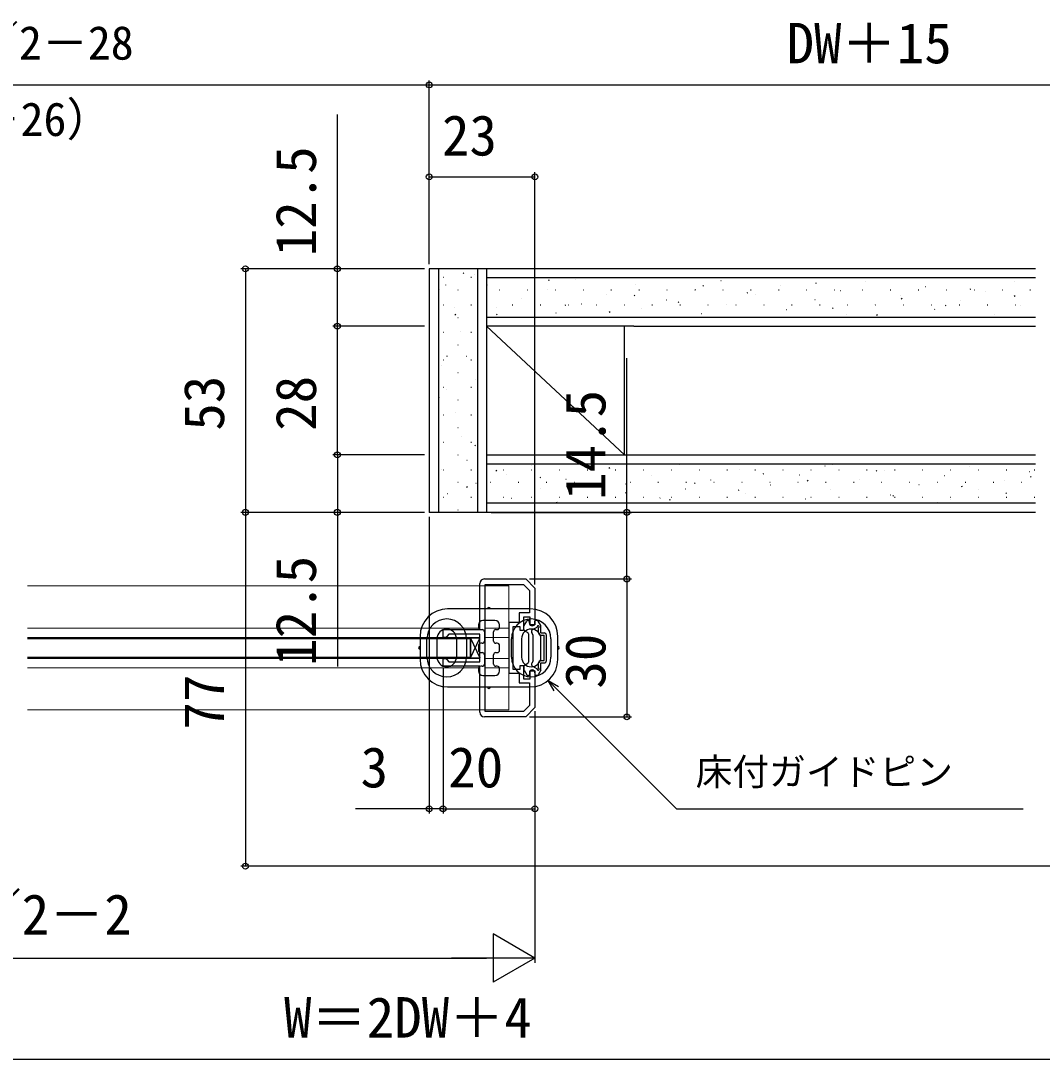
# Model space of a CAD drawing. Units: millimetres, scale not verified. Extents: x -525 to 525, y -786 to 782.
# Drawn here: x 77.7 to 300.1, y 107.2 to 333.2 of the extents above; entities that cross this region are included whole.
import ezdxf
from ezdxf.enums import TextEntityAlignment as Align

# ---------------------------------------------------------------- set-up
doc = ezdxf.new("R2010")
doc.units = ezdxf.units.MM
doc.header["$LTSCALE"] = 4
for name, color, linetype in [('0-2_YKK_11', 7, 'Continuous'), ('0-4_YKK_13', 4, 'Continuous'), ('0-6_YKK_D', 6, 'Continuous'), ('0-8_YSS_K', 3, 'Continuous')]:
    doc.layers.add(name, color=color, linetype=linetype)
doc.layers.add('0-3_YKK_12', color=2, linetype='Continuous', lineweight=18)
doc.styles.add('ＭＳ ゴシック', font='')
doc.styles.get('ＭＳ ゴシック').set_extended_font_data('MS Gothic')

msp = doc.modelspace()

# ---------------------------------------------------------------- linework, layer by layer
at = {"layer": '0-2_YKK_11'}
for points in [[(177.646, 182.7), (177.646, 192.7), (169.646, 192.7), (169.646, 194.4), (170.246, 194.4), (170.446, 194.2), (170.946, 193.7), (177.646, 193.7), (177.646, 199.7), (170.946, 199.7), (170.446, 199.2), (170.246, 199), (169.646, 199), (169.646, 200.7), (177.646, 200.7), (177.646, 210.7)], [(178.646, 211.7), (187.646, 211.7), (189.646, 209.7), (189.646, 201.7), (188.646, 201.7), (188.646, 203.4), (187.146, 203.4), (187.146, 200.5), (186.446, 200.5), (186.446, 201.3), (184.846, 201.3), (184.846, 196.7), (184.846, 192.1), (186.446, 192.1), (186.446, 192.9), (187.146, 192.9), (187.146, 190), (188.646, 190), (188.646, 191.7), (189.646, 191.7), (189.646, 183.7), (187.646, 181.7), (178.646, 181.7)]]:
    msp.add_lwpolyline(points, dxfattribs=at)
msp.add_lwpolyline([(178.846, 182.9), (178.846, 210.5), (187.149, 210.5), (188.446, 209.203), (188.446, 204.3), (186.246, 204.3), (186.246, 202.2), (183.946, 202.2), (183.946, 191.2), (186.246, 191.2), (186.246, 189.1), (188.446, 189.1), (188.446, 184.197), (187.149, 182.9)], close=True, dxfattribs=at)
for centre, start, end in [((178.646, 210.7), 90.00001, 179.99999), ((178.646, 182.7), 180.00001, 269.99999)]:
    msp.add_arc(centre, 1, start, end, dxfattribs=at)
at = {"layer": '0-3_YKK_12'}
for p, q in [((79.249, 210.2), (183.946, 210.2)), ((183.946, 183.2), (183.946, 210.2)), ((79.249, 201), (177.646, 201)), ((79.249, 199), (177.646, 199)), ((178.846, 201), (183.946, 201)), ((183.946, 199), (178.846, 199)), ((178.846, 199), (183.946, 199)), ((183.946, 199), (178.846, 199)), ((79.249, 194.4), (175.646, 194.4)), ((177.646, 194.4), (102.646, 194.4)), ((183.946, 194.4), (178.846, 194.4)), ((79.249, 192.4), (177.646, 192.4)), ((178.846, 192.4), (183.946, 192.4)), ((79.249, 183.2), (183.946, 183.2))]:
    msp.add_line(p, q, dxfattribs=at)
msp.add_lwpolyline([(183.946, 194.4), (178.846, 194.4), (183.946, 194.4)], dxfattribs=at)
at = {"layer": '0-4_YKK_13'}
for p, q in [((188.646, 205.2), (170.646, 205.2)), ((177.346, 201.7), (177.346, 201.2)), ((180.946, 202.7), (178.346, 202.7)), ((181.946, 201.2), (181.946, 201.7)), ((187.246, 200.701), (187.246, 201.42)), ((187.286, 201.57), (187.852, 202.55)), ((188.112, 202.7), (188.246, 202.7)), ((188.446, 202.1), (188.446, 202.5)), ((189.144, 200.676), (190.105, 201.231)), ((189.646, 202.1), (189.646, 202.5)), ((190.08, 202.7), (189.846, 202.7)), ((190.906, 201.57), (190.34, 202.55)), ((190.946, 199.95), (190.946, 201.42)), ((164.646, 199.2), (164.646, 194.2)), ((175.646, 194.549), (177.646, 198.851)), ((175.646, 198.851), (177.646, 194.549)), ((177.846, 200.7), (178.146, 200.7)), ((178.646, 200.2), (178.646, 198.2)), ((180.646, 198.2), (180.646, 200.2)), ((181.146, 200.7), (181.446, 200.7)), ((187.396, 200.441), (188.096, 200.037)), ((188.246, 199.777), (188.246, 193.623)), ((189.246, 199.5), (188.961, 199.993)), ((189.246, 193.9), (189.246, 199.5)), ((190.446, 199.95), (190.446, 201.071)), ((190.946, 199.95), (191.646, 199.95)), ((190.946, 199.45), (191.646, 199.45)), ((191.646, 193.95), (191.646, 199.45)), ((192.146, 193.95), (192.146, 199.45)), ((194.646, 194.2), (194.646, 199.2)), ((175.646, 198.7), (79.249, 198.7)), ((166.146, 194.7), (166.146, 198.7)), ((168.346, 194.7), (168.346, 198.7)), ((172.546, 198.7), (172.546, 194.7)), ((174.746, 198.7), (174.746, 194.7)), ((177.346, 197.2), (177.346, 196.2)), ((178.146, 197.7), (177.846, 197.7)), ((181.446, 197.7), (181.146, 197.7)), ((181.946, 196.2), (181.946, 197.2)), ((184.546, 194.7), (184.546, 198.7)), ((186.746, 198.7), (186.746, 194.7)), ((190.946, 194.7), (190.946, 198.7)), ((193.146, 198.7), (193.146, 194.7)), ((79.249, 194.7), (175.646, 194.7)), ((177.846, 195.7), (178.146, 195.7)), ((178.646, 195.2), (178.646, 193.2)), ((180.646, 193.2), (180.646, 195.2)), ((181.146, 195.7), (181.446, 195.7)), ((177.346, 192.2), (177.346, 191.7)), ((178.146, 192.7), (177.846, 192.7)), ((181.446, 192.7), (181.146, 192.7)), ((181.946, 191.7), (181.946, 192.2)), ((187.246, 192.699), (187.246, 191.98)), ((187.396, 192.959), (188.096, 193.363)), ((189.246, 193.9), (188.961, 193.407)), ((189.144, 192.724), (190.105, 192.169)), ((190.446, 192.329), (190.446, 193.45)), ((190.946, 193.95), (191.646, 193.95)), ((190.946, 193.45), (191.646, 193.45)), ((190.946, 191.98), (190.946, 193.45)), ((178.346, 190.7), (180.946, 190.7)), ((187.286, 191.83), (187.852, 190.85)), ((188.112, 190.7), (188.246, 190.7)), ((188.446, 191.3), (188.446, 190.9)), ((189.646, 191.3), (189.646, 190.9)), ((190.08, 190.7), (189.846, 190.7)), ((190.906, 191.83), (190.34, 190.85)), ((170.646, 188.2), (188.646, 188.2))]:
    msp.add_line(p, q, dxfattribs=at)
msp.add_lwpolyline([(177.646, 198.851), (175.646, 198.851), (175.646, 194.549), (177.646, 194.549)], close=True, dxfattribs=at)
msp.add_lwpolyline([(94.592, 194.7), (175.646, 194.7), (175.646, 198.7), (94.592, 198.7)], dxfattribs=at)
for centre, radius, start, end in [((170.646, 199.2), 6, 90, 180), ((179.646, 205.2), 0.3, 90, 180), ((179.646, 205.2), 0.3, 0, 90), ((188.646, 199.2), 6, 0, 90), ((170.446, 198.7), 4.3, 0, 180), ((178.346, 201.7), 1, 90, 180), ((177.846, 201.2), 0.5, 180, 270), ((180.946, 201.7), 1, 0, 90), ((181.446, 201.2), 0.5, 270, 0), ((188.846, 198.7), 4.3, 0, 180), ((187.546, 201.42), 0.3, 150, 180), ((188.112, 202.4), 0.3, 90, 150), ((188.246, 202.5), 0.2, 0, 90), ((189.046, 202.1), 0.6, 180, 0), ((189.846, 202.5), 0.2, 90, 180), ((190.08, 202.4), 0.3, 30, 90), ((190.346, 201.3), 0.25, 293.57818, 196.04532), ((190.646, 201.42), 0.3, 0, 30), ((170.446, 198.7), 2.1, 0, 180), ((178.146, 200.2), 0.5, 0, 90), ((181.146, 200.2), 0.5, 90, 180), ((188.846, 198.7), 2.1, 0, 180), ((187.546, 200.701), 0.3, 180, 240), ((187.946, 199.777), 0.3, 0, 60), ((189.394, 200.243), 0.5, 120, 210), ((190.946, 199.95), 0.5, 180, 270), ((191.646, 199.45), 0.5, 0, 90), ((164.646, 196.7), 0.3, 90, 180), ((164.646, 196.7), 0.3, 180, 270), ((177.846, 197.2), 0.5, 90, 180), ((178.146, 198.2), 0.5, 270, 0), ((181.146, 198.2), 0.5, 180, 270), ((181.446, 197.2), 0.5, 0, 90), ((194.646, 196.7), 0.3, 0, 90), ((194.646, 196.7), 0.3, 270, 0), ((170.446, 194.7), 4.3, 180, 0), ((170.446, 194.7), 2.1, 180, 0), ((177.846, 196.2), 0.5, 180, 270), ((178.146, 195.2), 0.5, 0, 90), ((181.146, 195.2), 0.5, 90, 180), ((181.446, 196.2), 0.5, 270, 0), ((188.846, 194.7), 4.3, 180, 0), ((188.846, 194.7), 2.1, 180, 0), ((170.646, 194.2), 6, 180, 270), ((177.846, 192.2), 0.5, 90, 180), ((178.146, 193.2), 0.5, 270, 0), ((181.146, 193.2), 0.5, 180, 270), ((181.446, 192.2), 0.5, 0, 90), ((187.546, 192.699), 0.3, 120, 180), ((187.946, 193.623), 0.3, 300, 0), ((188.646, 194.2), 6, 270, 0), ((189.394, 193.157), 0.5, 150, 240), ((190.346, 192.1), 0.25, 163.95468, 66.42182), ((190.946, 193.45), 0.5, 90, 180), ((191.646, 193.95), 0.5, 270, 0), ((178.346, 191.7), 1, 180, 270), ((180.946, 191.7), 1, 270, 0), ((187.546, 191.98), 0.3, 180, 210), ((188.112, 191), 0.3, 210, 270), ((188.246, 190.9), 0.2, 270, 0), ((189.046, 191.3), 0.6, 0, 180), ((189.846, 190.9), 0.2, 180, 270), ((190.08, 191), 0.3, 270, 330), ((190.646, 191.98), 0.3, 330, 0), ((179.646, 188.2), 0.3, 180, 270), ((179.646, 188.2), 0.3, 270, 0)]:
    msp.add_arc(centre, radius, start, end, dxfattribs=at)
at = {"layer": '0-6_YKK_D'}
for p, q in [((-7.354, 319.2), (166.646, 319.2)), ((166.646, 280.2), (166.646, 320.2)), ((166.646, 319.2), (381.646, 319.2)), ((166.646, 280.2), (166.646, 300.2)), ((166.646, 299.2), (189.646, 299.2)), ((189.646, 210.493), (189.646, 300.2)), ((165.646, 279.2), (125.646, 279.2)), ((126.646, 279.2), (126.646, 226.2)), ((165.646, 279.2), (145.646, 279.2)), ((165.646, 266.7), (145.646, 266.7)), ((165.646, 266.7), (145.646, 266.7)), ((146.646, 238.7), (146.646, 266.7)), ((165.646, 238.7), (145.646, 238.7)), ((165.646, 238.7), (145.646, 238.7)), ((165.646, 226.2), (125.646, 226.2)), ((165.646, 226.2), (125.646, 226.2)), ((126.646, 226.2), (126.646, 149.2)), ((165.646, 226.2), (145.646, 226.2)), ((180.146, 226.2), (210.646, 226.2)), ((166.646, 225.2), (166.646, 160.7)), ((188.439, 211.7), (210.646, 211.7)), ((188.439, 211.7), (210.646, 211.7)), ((209.646, 211.7), (209.646, 181.7)), ((169.646, 192.2), (169.646, 160.7)), ((169.646, 192.2), (169.646, 160.7)), ((188.439, 181.7), (210.646, 181.7)), ((189.646, 182.907), (189.646, 128.2)), ((189.646, 182.907), (189.646, 160.7)), ((166.646, 161.7), (150.591, 161.7)), ((169.646, 161.7), (166.646, 161.7)), ((169.646, 161.7), (189.646, 161.7)), ((169.646, 161.7), (172.196, 161.7)), ((380.646, 149.2), (125.646, 149.2)), ((189.646, 129.2), (180.552, 134.45)), ((180.552, 134.45), (180.552, 123.95)), ((0.146, 129.2), (179.146, 129.2)), ((189.646, 129.2), (171.459, 129.2)), ((189.646, 129.2), (180.552, 123.95)), ((-11.854, 107.2), (371.146, 107.2))]:
    msp.add_line(p, q, dxfattribs=at)
for points in [[(146.646, 266.7), (146.646, 279.2), (146.646, 312.75)], [(209.646, 211.7), (209.646, 226.2), (209.646, 259.75)], [(146.646, 238.7), (146.646, 226.2), (146.646, 192.65)], [(193.845, 187.336), (192.525, 189.622), (194.811, 188.302)], [(192.525, 189.622), (194.328, 187.819), (220.447, 161.7), (295.943, 161.7)]]:
    msp.add_lwpolyline(points, dxfattribs=at)
for centre in [(166.646, 319.2), (166.646, 319.2), (166.646, 299.2), (189.646, 299.2), (126.646, 279.2), (146.646, 279.2), (146.646, 266.7), (146.646, 266.7), (146.646, 238.7), (146.646, 238.7), (126.646, 226.2), (126.646, 226.2), (146.646, 226.2), (209.646, 226.2), (209.646, 211.7), (209.646, 211.7), (209.646, 181.7), (166.646, 161.7), (169.646, 161.7), (169.646, 161.7), (189.646, 161.7), (126.646, 149.2)]:
    msp.add_circle(centre, 0.637, dxfattribs=at)
at = {"layer": '0-8_YSS_K'}
for p, q in [((166.646, 279.2), (166.646, 226.2)), ((298.558, 279.2), (166.646, 279.2)), ((168.646, 279.2), (168.646, 226.2)), ((174.02, 278.19), (174.187, 278.3)), ((177.146, 279.2), (177.146, 226.2)), ((179.146, 279.2), (179.146, 266.7)), ((169.643, 277.342), (169.743, 277.342)), ((175.723, 277.342), (175.823, 277.342)), ((176.501, 277.878), (176.52, 277.885)), ((298.558, 277.2), (179.146, 277.2)), ((192.626, 276.712), (192.793, 276.822)), ((198.52, 276.806), (198.539, 276.813)), ((211.538, 275.735), (211.557, 275.741)), ((230.137, 276.639), (230.156, 276.646)), ((250.793, 276.034), (250.959, 276.144)), ((261.66, 276.438), (261.679, 276.445)), ((293.938, 276.504), (293.957, 276.511)), ((168.646, 274.633), (168.809, 274.74)), ((170.261, 275.668), (170.28, 275.675)), ((172.873, 274.592), (172.973, 274.592)), ((179.261, 275.668), (179.28, 275.675)), ((181.873, 274.592), (181.973, 274.592)), ((187.953, 274.592), (188.053, 274.592)), ((192.28, 274.597), (192.298, 274.603)), ((194.033, 274.592), (194.133, 274.592)), ((200.113, 274.592), (200.213, 274.592)), ((205.298, 273.525), (205.317, 273.531)), ((206.193, 274.592), (206.293, 274.592)), ((211.219, 273.348), (211.386, 273.458)), ((212.273, 274.592), (212.373, 274.592)), ((218.353, 274.592), (218.453, 274.592)), ((224.433, 274.592), (224.533, 274.592)), ((224.557, 274.663), (224.576, 274.669)), ((226.203, 275.43), (226.37, 275.54)), ((230.513, 274.592), (230.613, 274.592)), ((235.809, 273.952), (235.975, 274.062)), ((236.593, 274.592), (236.693, 274.592)), ((237.575, 273.591), (237.594, 273.598)), ((242.673, 274.592), (242.773, 274.592)), ((243.156, 275.567), (243.175, 275.574)), ((248.753, 274.592), (248.853, 274.592)), ((254.833, 274.592), (254.933, 274.592)), ((256.174, 274.495), (256.193, 274.502)), ((260.913, 274.592), (261.013, 274.592)), ((266.993, 274.592), (267.093, 274.592)), ((269.193, 273.423), (269.212, 273.43)), ((273.073, 274.592), (273.173, 274.592)), ((274.679, 275.366), (274.698, 275.373)), ((279.153, 274.592), (279.253, 274.592)), ((284.37, 274.751), (284.537, 274.862)), ((285.233, 274.592), (285.333, 274.592)), ((287.697, 274.294), (287.716, 274.301)), ((291.313, 274.592), (291.413, 274.592)), ((297.393, 274.592), (297.493, 274.592)), ((169.643, 271.362), (169.743, 271.362)), ((175.723, 271.362), (175.823, 271.362)), ((184.723, 271.362), (184.823, 271.362)), ((186.793, 272.654), (186.812, 272.66)), ((190.803, 271.362), (190.903, 271.362)), ((196.236, 271.266), (196.402, 271.376)), ((196.883, 271.362), (196.983, 271.362)), ((199.812, 271.582), (199.831, 271.589)), ((202.963, 271.362), (203.063, 271.362)), ((209.043, 271.362), (209.143, 271.362)), ((215.123, 271.362), (215.223, 271.362)), ((218.317, 272.453), (218.335, 272.46)), ((220.825, 271.87), (220.992, 271.98)), ((221.203, 271.362), (221.303, 271.362)), ((227.283, 271.362), (227.383, 271.362)), ((231.335, 271.381), (231.354, 271.388)), ((233.363, 271.362), (233.463, 271.362)), ((239.443, 271.362), (239.543, 271.362)), ((245.523, 271.362), (245.623, 271.362)), ((250.594, 272.519), (250.613, 272.526)), ((251.603, 271.362), (251.703, 271.362)), ((257.683, 271.362), (257.783, 271.362)), ((263.612, 271.447), (263.631, 271.454)), ((263.763, 271.362), (263.863, 271.362)), ((269.386, 272.669), (269.553, 272.78)), ((269.843, 271.362), (269.943, 271.362)), ((275.923, 271.362), (276.023, 271.362)), ((278.991, 271.191), (279.158, 271.302)), ((282.003, 271.362), (282.103, 271.362)), ((282.211, 272.352), (282.23, 272.358)), ((288.083, 271.362), (288.183, 271.362)), ((293.975, 273.273), (294.142, 273.384)), ((294.163, 271.362), (294.263, 271.362)), ((295.23, 271.28), (295.249, 271.286)), ((172.213, 270.678), (172.232, 270.684)), ((172.252, 269.184), (172.418, 269.294)), ((181.213, 270.678), (181.232, 270.684)), ((181.252, 269.184), (181.418, 269.294)), ((194.231, 269.606), (194.25, 269.613)), ((205.841, 269.788), (206.008, 269.898)), ((212.83, 270.51), (212.849, 270.517)), ((225.849, 269.438), (225.868, 269.445)), ((244.354, 270.309), (244.372, 270.316)), ((254.402, 270.587), (254.569, 270.698)), ((257.372, 269.237), (257.391, 269.244)), ((264.008, 269.109), (264.174, 269.22)), ((276.631, 270.375), (276.65, 270.382)), ((289.649, 269.304), (289.668, 269.31)), ((172.873, 268.612), (172.973, 268.612)), ((179.146, 268.7), (298.558, 268.7)), ((211.146, 266.7), (298.558, 266.7)), ((169.643, 265.382), (169.743, 265.382)), ((173.505, 265.453), (173.524, 265.46)), ((175.723, 265.382), (175.823, 265.382)), ((172.873, 262.632), (172.973, 262.632)), ((170.483, 260.177), (170.65, 260.288)), ((174.703, 260.196), (174.722, 260.202)), ((169.217, 258.253), (169.235, 258.259)), ((169.643, 259.402), (169.743, 259.402)), ((175.723, 259.402), (175.823, 259.402)), ((172.873, 256.652), (172.973, 256.652)), ((169.643, 253.422), (169.743, 253.422)), ((175.723, 253.422), (175.823, 253.422)), ((176.655, 255.205), (176.674, 255.212)), ((168.714, 251.171), (168.881, 251.281)), ((170.414, 252.995), (170.433, 253.002)), ((172.873, 250.672), (172.973, 250.672)), ((169.643, 247.442), (169.743, 247.442)), ((172.366, 248.004), (172.385, 248.011)), ((175.723, 247.442), (175.823, 247.442)), ((172.873, 244.692), (172.973, 244.692)), ((173.658, 242.78), (173.677, 242.787)), ((169.643, 241.462), (169.743, 241.462)), ((175.723, 241.462), (175.823, 241.462)), ((176.55, 240.686), (176.717, 240.797)), ((172.873, 238.712), (172.973, 238.712)), ((174.856, 237.522), (174.875, 237.529)), ((179.146, 238.7), (179.146, 226.2)), ((179.146, 238.7), (211.146, 238.7)), ((211.146, 238.7), (298.558, 238.7)), ((169.37, 235.579), (169.389, 235.586)), ((169.643, 235.482), (169.743, 235.482)), ((175.723, 235.482), (175.823, 235.482)), ((298.558, 236.7), (179.146, 236.7)), ((181.16, 235.24), (181.327, 235.35)), ((182.803, 235.482), (182.903, 235.482)), ((188.875, 236.45), (188.893, 236.457)), ((188.883, 235.482), (188.983, 235.482)), ((194.963, 235.482), (195.063, 235.482)), ((201.043, 235.482), (201.143, 235.482)), ((201.893, 235.379), (201.912, 235.385)), ((205.749, 235.844), (205.916, 235.955)), ((207.123, 235.482), (207.223, 235.482)), ((213.203, 235.482), (213.303, 235.482)), ((219.283, 235.482), (219.383, 235.482)), ((221.152, 236.517), (221.171, 236.523)), ((225.363, 235.482), (225.463, 235.482)), ((231.443, 235.482), (231.543, 235.482)), ((234.17, 235.445), (234.189, 235.451)), ((237.523, 235.482), (237.623, 235.482)), ((243.603, 235.482), (243.703, 235.482)), ((249.683, 235.482), (249.783, 235.482)), ((252.769, 236.349), (252.788, 236.356)), ((254.311, 236.644), (254.396, 236.7)), ((255.763, 235.482), (255.863, 235.482)), ((261.843, 235.482), (261.943, 235.482)), ((263.916, 235.166), (264.083, 235.276)), ((265.788, 235.277), (265.807, 235.284)), ((267.923, 235.482), (268.023, 235.482)), ((274.003, 235.482), (274.103, 235.482)), ((280.083, 235.482), (280.183, 235.482)), ((284.292, 236.148), (284.311, 236.155)), ((286.163, 235.482), (286.263, 235.482)), ((292.243, 235.482), (292.343, 235.482)), ((297.311, 235.076), (297.33, 235.083)), ((298.323, 235.482), (298.423, 235.482)), ((183.388, 234.508), (183.407, 234.514)), ((190.765, 233.762), (190.932, 233.872)), ((196.407, 233.436), (196.426, 233.443)), ((214.912, 234.307), (214.93, 234.313)), ((227.93, 233.235), (227.949, 233.242)), ((239.327, 234.562), (239.494, 234.672)), ((247.189, 234.373), (247.208, 234.38)), ((248.932, 233.084), (249.099, 233.194)), ((260.207, 233.301), (260.226, 233.308)), ((278.806, 234.205), (278.825, 234.212)), ((291.825, 233.134), (291.844, 233.14)), ((297.493, 233.883), (297.66, 233.994)), ((172.873, 232.732), (172.973, 232.732)), ((174.781, 231.68), (174.948, 231.79)), ((176.808, 232.532), (176.827, 232.538)), ((179.953, 232.732), (180.053, 232.732)), ((186.033, 232.732), (186.133, 232.732)), ((190.826, 231.46), (190.845, 231.466)), ((192.113, 232.732), (192.213, 232.732)), ((198.193, 232.732), (198.293, 232.732)), ((204.273, 232.732), (204.373, 232.732)), ((209.359, 230.398), (209.526, 230.508)), ((209.425, 232.364), (209.444, 232.371)), ((210.353, 232.732), (210.453, 232.732)), ((216.433, 232.732), (216.533, 232.732)), ((222.444, 231.292), (222.463, 231.299)), ((222.513, 232.732), (222.613, 232.732)), ((224.343, 232.48), (224.51, 232.59)), ((228.593, 232.732), (228.693, 232.732)), ((233.948, 231.002), (234.115, 231.112)), ((234.673, 232.732), (234.773, 232.732)), ((240.753, 232.732), (240.853, 232.732)), ((240.949, 232.163), (240.967, 232.17)), ((246.833, 232.732), (246.933, 232.732)), ((252.913, 232.732), (253.013, 232.732)), ((253.967, 231.091), (253.986, 231.098)), ((258.993, 232.732), (259.093, 232.732)), ((265.073, 232.732), (265.173, 232.732)), ((271.153, 232.732), (271.253, 232.732)), ((273.226, 232.229), (273.245, 232.236)), ((277.233, 232.732), (277.333, 232.732)), ((282.51, 231.801), (282.676, 231.912)), ((283.313, 232.732), (283.413, 232.732)), ((286.244, 231.158), (286.263, 231.164)), ((289.393, 232.732), (289.493, 232.732)), ((295.473, 232.732), (295.573, 232.732)), ((169.643, 229.502), (169.743, 229.502)), ((170.568, 230.322), (170.587, 230.328)), ((175.723, 229.502), (175.823, 229.502)), ((182.803, 229.502), (182.903, 229.502)), ((184.586, 229.25), (184.605, 229.257)), ((188.883, 229.502), (188.983, 229.502)), ((194.375, 228.316), (194.542, 228.426)), ((194.963, 229.502), (195.063, 229.502)), ((201.043, 229.502), (201.143, 229.502)), ((203.845, 230.388), (203.864, 230.395)), ((207.123, 229.502), (207.223, 229.502)), ((213.203, 229.502), (213.303, 229.502)), ((216.863, 229.316), (216.882, 229.323)), ((218.964, 228.92), (219.131, 229.03)), ((219.283, 229.502), (219.383, 229.502)), ((225.363, 229.502), (225.463, 229.502)), ((229.882, 228.244), (229.901, 228.251)), ((231.443, 229.502), (231.543, 229.502)), ((235.462, 230.22), (235.481, 230.227)), ((237.523, 229.502), (237.623, 229.502)), ((243.603, 229.502), (243.703, 229.502)), ((248.481, 229.149), (248.5, 229.155)), ((249.683, 229.502), (249.783, 229.502)), ((255.763, 229.502), (255.863, 229.502)), ((261.843, 229.502), (261.943, 229.502)), ((266.986, 230.02), (267.004, 230.026)), ((267.526, 229.719), (267.692, 229.83)), ((267.923, 229.502), (268.023, 229.502)), ((274.003, 229.502), (274.103, 229.502)), ((277.131, 228.241), (277.298, 228.352)), ((280.004, 228.948), (280.023, 228.954)), ((280.083, 229.502), (280.183, 229.502)), ((286.163, 229.502), (286.263, 229.502)), ((292.115, 230.323), (292.282, 230.434)), ((292.243, 229.502), (292.343, 229.502)), ((298.323, 229.502), (298.423, 229.502)), ((298.558, 226.2), (166.646, 226.2)), ((172.873, 226.752), (172.973, 226.752)), ((298.558, 228.2), (179.146, 228.2))]:
    msp.add_line(p, q, dxfattribs=at)
for points in [[(179.146, 266.7), (209.146, 238.7), (209.146, 266.7)], [(211.146, 266.7), (179.146, 266.7), (179.146, 238.7)]]:
    msp.add_lwpolyline(points, dxfattribs=at)

# ---------------------------------------------------------------- texts
at = {"layer": '0-6_YKK_D', "style": 'ＭＳ ゴシック'}
for s, height, p in [('有効開口＝W／2－28', 7.331, (12.373, 322.507)), ('DW＋15', 8.798, (244.418, 321.268)), ('（DW－26）', 7.331, (47.742, 305.893)), ('23', 8.798, (169.418, 301.2)), ('3', 8.798, (151.705, 163.7)), ('20', 8.798, (170.782, 163.7)), ('床付ガイドピン', 5.865, (224.624, 165.055)), ('DW＝W／2－2', 8.798, (35.987, 131.677)), ('W＝2DW＋4', 8.798, (135.055, 109.268))]:
    msp.add_text(s, height=height, dxfattribs=at).set_placement(p, align=Align.BOTTOM_LEFT)
for s, p in [('12.5', (144.646, 281.909)), ('53', (124.646, 243.973)), ('28', (144.646, 243.939)), ('14.5', (207.646, 228.909)), ('12.5', (144.646, 192.809)), ('30', (207.646, 187.836)), ('77', (124.646, 178.939))]:
    msp.add_text(s, height=8.798, rotation=90, dxfattribs=at).set_placement(p, align=Align.BOTTOM_LEFT)

doc.saveas('drawing.dxf')
